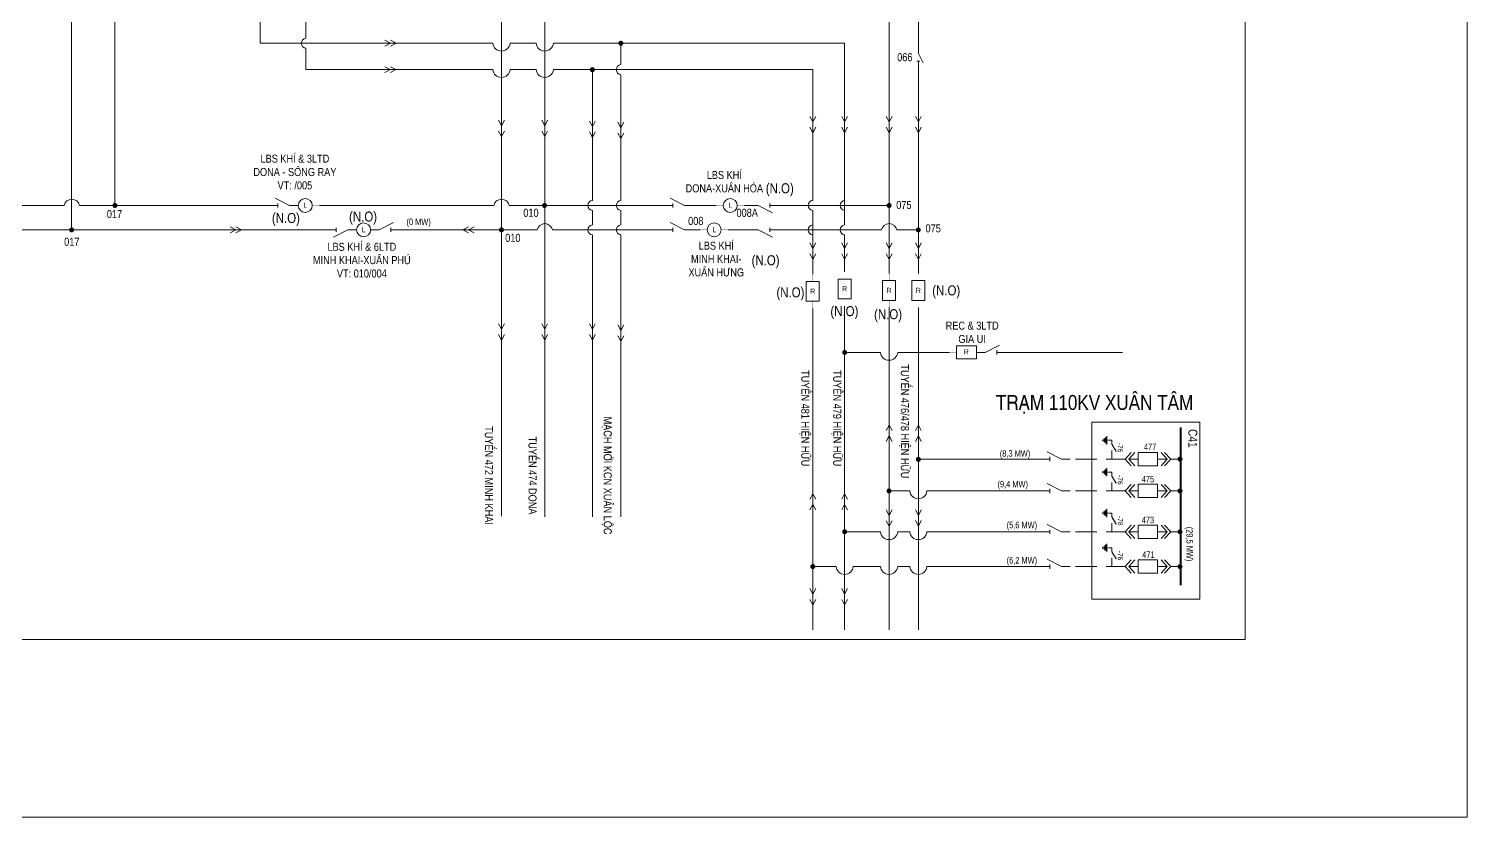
# Model space of a CAD drawing. Header units: inches. Extents: x 2152 to 4977, y -3144 to -873.
# Drawn here: x 4597.3 to 4977, y -1779.2 to -1571 of the extents above; entities that cross this region are included whole.
import ezdxf
from ezdxf.enums import TextEntityAlignment as Align

# ---------------------------------------------------------------- set-up
doc = ezdxf.new("R2010")
doc.units = ezdxf.units.IN
doc.header["$LTSCALE"] = 0.2
doc.header["$MEASUREMENT"] = 0
doc.linetypes.add('DASHED', pattern=[0.75, 0.5, -0.25])
doc.layers.get('0').update_dxf_attribs({"lineweight": 5})
for name, color, linetype, lineweight in [('Cap ngam', 1, 'DASHED', 15), ('Day 110kV', 4, 'Continuous', 13), ('Day 22kV', 1, 'Continuous', 13), ('Khung', 7, 'Continuous', 13), ('Text', 7, 'Continuous', 9), ('Thiet bi', 3, 'Continuous', 9)]:
    doc.layers.add(name, color=color, linetype=linetype, lineweight=lineweight)
doc.styles.add('V-H-C', font='VHELVCN.TTF')
doc.styles.add('V-H-C-B', font='VHELVCB.TTF')

# ---------------------------------------------------------------- blocks, each defined once
blk = doc.blocks.new('ALTD')
at = {"color": 0}
for points in [[(3.38, 1.08), (1.27, 0), (0, 0)], [(2.99, 0.31), (2.99, -0.31)], [(2.99, 0), (4.73, 0)]]:
    blk.add_lwpolyline(points, dxfattribs=at)
blk = doc.blocks.new('MAT CAT')
at = {"color": 0}
for points in [[(-0.97, 5.81), (0, 6.7), (0.97, 5.81)], [(-0.97, 5.28), (0, 6.17), (0.97, 5.28)], [(0, 4.76), (0, 6.17)], [(-0.97, 1.42), (0, 0.53), (0.97, 1.42)], [(-0.97, 0.89), (0, 0), (0.97, 0.89)], [(0, 1.94), (0, 0.53)]]:
    blk.add_lwpolyline(points, dxfattribs=at)
blk.add_lwpolyline([(-0.98, 4.76), (0.98, 4.76), (0.98, 1.94), (-0.98, 1.94)], close=True, dxfattribs=at)
blk = doc.blocks.new('NOI DAT')
at = {"color": 0}
for points in [[(0.6, 0), (-0.6, 0)], [(-0.47, -0.15), (0.47, -0.15)], [(-0.34, -0.31), (0.34, -0.31)], [(-0.21, -0.46), (0.21, -0.46)], [(-0.08, -0.62), (0.08, -0.62)]]:
    blk.add_lwpolyline(points, dxfattribs=at)
blk = doc.blocks.new('DTD MC')
at = {"layer": 'Day 110kV', "color": 1, "linetype": 'DASHED'}
blk.add_lwpolyline([(1377.92, 454.43), (1374.95, 452.52), (1373.34, 452.52), (1373.34, 450.53)], dxfattribs=at)
at = {"layer": 'Thiet bi'}
for points in [[(1373.34, 452.52), (1374.95, 452.52), (1377.92, 454.43)], [(1381.08, 452.52), (1377.54, 452.52)]]:
    blk.add_lwpolyline(points, dxfattribs=at)
at = {"layer": 'Thiet bi', "xscale": 2.809729812779096, "yscale": 2.809729812779096, "zscale": 2.809729812779032}
blk.add_blockref('NOI DAT', (1373.34, 450.53), dxfattribs=at)

msp = doc.modelspace()

# ---------------------------------------------------------------- linework, layer by layer
at = {"layer": 'Cap ngam', "linetype": 'DASHED', "ltscale": 50, "elevation": 0.2}
for points in [[(4886.72, -1684.62), (4878.67, -1684.62), (4878.67, -1684.62), (4872.24, -1684.62)], [(4886.72, -1693.03), (4878.67, -1693.03), (4878.67, -1693.03), (4872.24, -1693.03)], [(4886.72, -1703.82), (4878.67, -1703.82), (4878.67, -1703.82), (4872.24, -1703.82), (4872.24, -1703.82)], [(4886.72, -1712.99), (4878.67, -1712.99), (4878.67, -1712.99), (4872.24, -1712.99), (4872.24, -1712.99)]]:
    msp.add_lwpolyline(points, dxfattribs=at)
at = {"layer": 'Day 22kV'}
for p, q in [((4722.08, -1524.31, 0.2), (4722.08, -1699.7, 0.2)), ((4733.51, -1524.31, 0.2), (4733.51, -1699.83, 0.2)), ((4753.6, -1574.86, 0.2), (4753.6, -1580.5, 0.2)), ((4746.08, -1581.82, 0.2), (4746.08, -1616.35, 0.2)), ((4753.6, -1583.15, 0.2), (4753.6, -1616.35, 0.2)), ((4733.47, -1617.68, 0.2), (4764.21, -1617.68, 0.2)), ((4772.71, -1617.68, 0.2), (4778.77, -1617.68, 0.2)), ((4786.22, -1617.68, 0.2), (4787.6, -1617.68, 0.2)), ((4796.1, -1617.68, 0.2), (4824.41, -1617.68, 0.2)), ((4746.08, -1619, 0.2), (4746.08, -1622.8, 0.2)), ((4753.6, -1619, 0.2), (4753.6, -1622.8, 0.2)), ((4608.61, -1624.12, 0.2), (4675.35, -1624.12, 0.2)), ((4696.03, -1624.12, 0.2), (4722.08, -1624.12, 0.2)), ((4772.71, -1624.12, 0.2), (4774.52, -1624.12, 0.2)), ((4781.96, -1624.12, 0.2), (4787.6, -1624.12, 0.2)), ((4746.08, -1625.45, 0.2), (4746.08, -1699.83, 0.2)), ((4753.6, -1625.45, 0.2), (4753.6, -1699.83, 0.2)), ((4812.69, -1656.48, 0.2), (4822.13, -1656.48, 0.2)), ((4826.69, -1656.48, 0.2), (4840.33, -1656.48, 0.2)), ((4855.97, -1656.47, 0.2), (4886.05, -1656.48, 0.2)), ((4863.74, -1684.62, 0.2), (4832.14, -1684.68, 0.2)), ((4829.86, -1693.03, 0.2), (4824.41, -1693.03, 0.2)), ((4863.74, -1693.03, 0.2), (4834.42, -1693.03, 0.2)), ((4822.13, -1703.82, 0.2), (4812.69, -1703.82, 0.2)), ((4829.86, -1703.82, 0.2), (4826.69, -1703.82, 0.2)), ((4863.74, -1703.82, 0.2), (4834.42, -1703.82, 0.2)), ((4810.41, -1712.99, 0.2), (4804.27, -1712.99, 0.2)), ((4822.13, -1712.99, 0.2), (4814.97, -1712.99, 0.2)), ((4829.86, -1712.99, 0.2), (4826.69, -1712.99, 0.2)), ((4863.74, -1712.99, 0.2), (4834.42, -1712.99, 0.2))]:
    msp.add_line(p, q, dxfattribs=at)
msp.add_lwpolyline([(4372.45, -1346.11), (4918.45, -1346.11), (4918.45, -1732.21), (4372.45, -1732.21)], close=True, dxfattribs=at)
at = {"layer": 'Day 22kV', "elevation": 0.2}
for points in [[(4608.61, -1524.31), (4608.61, -1624.12), (4504.52, -1624.12)], [(4746.11, -1524.31), (4746.11, -1567.27), (4824.41, -1567.27), (4824.41, -1635.63)], [(4757.43, -1524.31), (4757.43, -1560.99), (4832.14, -1560.99), (4832.14, -1576.11)], [(4670.45, -1559.04), (4670.45, -1573.53)], [(4735.79, -1574.86), (4812.69, -1574.86), (4812.69, -1608.81), (4812.69, -1622.8)], [(4670.45, -1576.18), (4670.45, -1581.82), (4719.8, -1581.82)], [(4724.36, -1581.82), (4731.23, -1581.82)], [(4735.79, -1581.82), (4804.27, -1581.82), (4804.27, -1616.35)], [(4832.14, -1581.55), (4832.14, -1635.63)], [(4659.95, -1617.68), (4620.04, -1617.68)], [(4804.27, -1619), (4804.27, -1635.83)], [(4812.69, -1625.45), (4812.69, -1635.22)], [(4812.69, -1644.24), (4812.69, -1729.69)], [(4804.27, -1644.85), (4804.27, -1729.69)], [(4824.41, -1644.65), (4824.41, -1729.69)], [(4832.14, -1644.65), (4832.14, -1729.69)], [(4898.77, -1684.62), (4901.22, -1684.62)], [(4898.77, -1693.03), (4901.22, -1693.03)], [(4898.77, -1703.82), (4901.22, -1703.82)], [(4898.77, -1712.99), (4901.22, -1712.99)]]:
    msp.add_lwpolyline(points, dxfattribs=at)
for points in [[(4620.04, -1524.31), (4620.04, -1617.68), (4610.67, -1617.68, 0.818695), (4606.63, -1617.68), (4579.46, -1617.68)], [(4658.39, -1559.04), (4658.39, -1574.86), (4719.79, -1574.86, 0.907624), (4724.35, -1574.86), (4731.23, -1574.86)], [(4670.45, -1573.53), (4670.45, -1573.53, 0.899221), (4670.45, -1576.18)], [(4731.23, -1574.86), (4731.23, -1574.86, 0.907624), (4735.79, -1574.86), (4735.79, -1574.86)], [(4719.8, -1581.82), (4719.8, -1581.82, 0.907624), (4724.36, -1581.82), (4724.36, -1581.82)], [(4731.23, -1581.82), (4731.23, -1581.82, 0.907624), (4735.79, -1581.82), (4735.79, -1581.82)], [(4753.6, -1580.5), (4753.6, -1580.5, 0.899221), (4753.6, -1583.15)], [(4733.47, -1617.68), (4733.47, -1617.68), (4724.09, -1617.68, 0.818695), (4720.06, -1617.68), (4674.01, -1617.68)], [(4746.08, -1616.35), (4746.08, -1616.35, 0.899221), (4746.08, -1619)], [(4753.6, -1616.35), (4753.6, -1616.35, 0.899221), (4753.6, -1619)], [(4804.27, -1616.35), (4804.27, -1616.35, 0.899221), (4804.27, -1619)], [(4812.69, -1616.35), (4812.69, -1616.35, 0.899221), (4812.69, -1619)], [(4764.21, -1624.12), (4764.21, -1624.12), (4735.52, -1624.12, 0.818695), (4731.49, -1624.12), (4722.08, -1624.12)], [(4746.08, -1622.8), (4746.08, -1622.8, 0.899221), (4746.08, -1625.45)], [(4753.6, -1622.8), (4753.6, -1622.8, 0.899221), (4753.6, -1625.45)], [(4832.14, -1624.12), (4832.14, -1624.12), (4826.43, -1624.12, 0.818695), (4822.39, -1624.12), (4796.1, -1624.12)], [(4804.27, -1622.8), (4804.27, -1622.8, 0.899221), (4804.27, -1625.45)], [(4812.69, -1622.8), (4812.69, -1622.8, 0.899221), (4812.69, -1625.45)], [(4822.13, -1656.48), (4822.13, -1656.48, 0.907624), (4826.69, -1656.48), (4826.69, -1656.48)], [(4829.86, -1693.03), (4829.86, -1693.03, 0.907624), (4834.42, -1693.03), (4834.42, -1693.03)], [(4822.13, -1703.82), (4822.13, -1703.82, 0.907624), (4826.69, -1703.82), (4826.69, -1703.82)], [(4829.86, -1703.82), (4829.86, -1703.82, 0.907624), (4834.42, -1703.82), (4834.42, -1703.82)], [(4810.41, -1712.99), (4810.41, -1712.99, 0.907624), (4814.97, -1712.99), (4814.97, -1712.99)], [(4822.13, -1712.99), (4822.13, -1712.99, 0.907624), (4826.69, -1712.99), (4826.69, -1712.99)], [(4829.86, -1712.99), (4829.86, -1712.99, 0.907624), (4834.42, -1712.99), (4834.42, -1712.99)]]:
    msp.add_lwpolyline(points, format="xyb", dxfattribs=at)
at = {"layer": 'Day 22kV', "const_width": 0.647, "elevation": 0.2}
for points in [[(4753.6, -1574.53, 1), (4753.6, -1575.19, 1), (4753.6, -1574.53, 2.414214)], [(4746.08, -1581.49, 1), (4746.08, -1582.16, 1), (4746.08, -1581.49, 2.414214)], [(4620.04, -1617.34, 1), (4620.04, -1618.01, 1), (4620.04, -1617.34, 2.414214)], [(4733.47, -1617.34, 1), (4733.47, -1618.01, 1), (4733.47, -1617.34, 2.414214)], [(4824.41, -1617.34, 1), (4824.41, -1618.01, 1), (4824.41, -1617.34, 2.414214)], [(4608.61, -1623.79, 1), (4608.61, -1624.46, 1), (4608.61, -1623.79, 2.414214)], [(4722.08, -1623.79, 1), (4722.08, -1624.46, 1), (4722.08, -1623.79, 2.414214)], [(4832.14, -1623.79, 1), (4832.14, -1624.46, 1), (4832.14, -1623.79, 2.414214)], [(4812.69, -1656.15, 1), (4812.69, -1656.81, 1), (4812.69, -1656.15, 2.414214)], [(4832.14, -1684.35, 1), (4832.14, -1685.02, 1), (4832.14, -1684.35, 2.414214)], [(4824.41, -1692.69, 1), (4824.41, -1693.36, 1), (4824.41, -1692.69, 2.414214)], [(4812.69, -1703.48, 1), (4812.69, -1704.15, 1), (4812.69, -1703.48, 2.414214)], [(4804.27, -1712.65, 1), (4804.27, -1713.32, 1), (4804.27, -1712.65, 2.414214)]]:
    msp.add_lwpolyline(points, format="xyb", dxfattribs=at)
at = {"layer": 'Day 22kV', "const_width": 0.539, "elevation": 0.2}
msp.add_lwpolyline([(4901.42, -1676.27), (4901.42, -1717.95)], dxfattribs=at)
at = {"layer": 'Day 22kV', "color": 2, "const_width": 0.647, "elevation": 0.2}
for points in [[(4901.56, -1684.62, 1), (4900.89, -1684.62, 1), (4901.56, -1684.62, 2.414214)], [(4901.56, -1693.03, 1), (4900.89, -1693.03, 1), (4901.56, -1693.03, 2.414214)], [(4901.56, -1703.82, 1), (4900.89, -1703.82, 1), (4901.56, -1703.82, 2.414214)], [(4901.56, -1712.99, 1), (4900.89, -1712.99, 1), (4901.56, -1712.99, 2.414214)]]:
    msp.add_lwpolyline(points, format="xyb", dxfattribs=at)
at = {"layer": 'Khung'}
for points in [[(4314.4, -873.17), (4977.05, -873.17), (4977.05, -1779.16), (4314.4, -1779.16)], [(4877.96, -1674.87), (4877.96, -1721.6), (4906.45, -1721.6), (4906.45, -1674.87)]]:
    msp.add_lwpolyline(points, close=True, dxfattribs=at)
at = {"layer": 'Thiet bi'}
for p, q in [((4692.75, -1574.86, 0.2), (4691.3, -1574.08, 0.2)), ((4692.75, -1574.86, 0.2), (4691.3, -1575.63, 0.2)), ((4694.28, -1574.86, 0.2), (4692.83, -1574.08, 0.2)), ((4694.28, -1574.86, 0.2), (4692.83, -1575.63, 0.2)), ((4692.71, -1581.82, 0.2), (4691.26, -1581.05, 0.2)), ((4692.71, -1581.82, 0.2), (4691.26, -1582.6, 0.2)), ((4694.23, -1581.82, 0.2), (4692.78, -1581.05, 0.2)), ((4694.23, -1581.82, 0.2), (4692.78, -1582.6, 0.2)), ((4804.27, -1595.64, 0.2), (4803.5, -1594.19, 0.2)), ((4804.27, -1595.64, 0.2), (4805.05, -1594.19, 0.2)), ((4812.69, -1595.64, 0.2), (4811.92, -1594.19, 0.2)), ((4812.69, -1595.64, 0.2), (4813.47, -1594.19, 0.2)), ((4824.41, -1595.64, 0.2), (4823.63, -1594.19, 0.2)), ((4824.41, -1595.64, 0.2), (4825.19, -1594.19, 0.2)), ((4832.14, -1595.63, 0.2), (4831.37, -1594.18, 0.2)), ((4832.14, -1595.63, 0.2), (4832.92, -1594.18, 0.2)), ((4722.08, -1596.62, 0.2), (4721.3, -1595.17, 0.2)), ((4722.08, -1599.48, 0.2), (4721.3, -1598.03, 0.2)), ((4722.08, -1596.62, 0.2), (4722.85, -1595.17, 0.2)), ((4722.08, -1599.48, 0.2), (4722.85, -1598.03, 0.2)), ((4733.51, -1596.62, 0.2), (4732.73, -1595.17, 0.2)), ((4733.51, -1599.48, 0.2), (4732.73, -1598.03, 0.2)), ((4733.51, -1596.62, 0.2), (4734.28, -1595.17, 0.2)), ((4733.51, -1599.48, 0.2), (4734.28, -1598.03, 0.2)), ((4746.08, -1596.85, 0.2), (4745.3, -1595.4, 0.2)), ((4746.08, -1599.7, 0.2), (4745.3, -1598.25, 0.2)), ((4746.08, -1596.85, 0.2), (4746.85, -1595.4, 0.2)), ((4746.08, -1599.7, 0.2), (4746.85, -1598.25, 0.2)), ((4753.6, -1597.14, 0.2), (4752.83, -1595.69, 0.2)), ((4753.6, -1600, 0.2), (4752.83, -1598.55, 0.2)), ((4753.6, -1597.14, 0.2), (4754.38, -1595.69, 0.2)), ((4753.6, -1600, 0.2), (4754.38, -1598.55, 0.2)), ((4804.27, -1598.49, 0.2), (4803.5, -1597.04, 0.2)), ((4804.27, -1598.49, 0.2), (4805.05, -1597.04, 0.2)), ((4812.69, -1598.49, 0.2), (4811.92, -1597.04, 0.2)), ((4812.69, -1598.49, 0.2), (4813.47, -1597.04, 0.2)), ((4824.41, -1598.49, 0.2), (4823.63, -1597.04, 0.2)), ((4824.41, -1598.49, 0.2), (4825.19, -1597.04, 0.2)), ((4832.14, -1598.49, 0.2), (4831.37, -1597.04, 0.2)), ((4832.14, -1598.49, 0.2), (4832.92, -1597.04, 0.2)), ((4651.93, -1624.12, 0.2), (4650.48, -1623.35, 0.2)), ((4651.93, -1624.12, 0.2), (4650.48, -1624.9, 0.2)), ((4653.45, -1624.12, 0.2), (4652, -1623.35, 0.2)), ((4653.45, -1624.12, 0.2), (4652, -1624.9, 0.2)), ((4711.9, -1624.12, 0.2), (4713.35, -1623.35, 0.2)), ((4711.9, -1624.12, 0.2), (4713.34, -1624.9, 0.2)), ((4713.42, -1624.12, 0.2), (4714.87, -1623.35, 0.2)), ((4713.42, -1624.12, 0.2), (4714.87, -1624.9, 0.2)), ((4804.27, -1629.03, 0.2), (4803.5, -1627.58, 0.2)), ((4804.27, -1629.03, 0.2), (4805.05, -1627.58, 0.2)), ((4812.69, -1629.03, 0.2), (4811.92, -1627.58, 0.2)), ((4812.69, -1629.03, 0.2), (4813.47, -1627.58, 0.2)), ((4824.41, -1629.03, 0.2), (4823.63, -1627.58, 0.2)), ((4824.41, -1629.03, 0.2), (4825.19, -1627.58, 0.2)), ((4832.14, -1629.02, 0.2), (4831.37, -1627.57, 0.2)), ((4832.14, -1629.02, 0.2), (4832.92, -1627.57, 0.2)), ((4804.27, -1631.88, 0.2), (4803.5, -1630.43, 0.2)), ((4804.27, -1631.88, 0.2), (4805.05, -1630.43, 0.2)), ((4812.69, -1631.88, 0.2), (4811.92, -1630.43, 0.2)), ((4812.69, -1631.88, 0.2), (4813.47, -1630.43, 0.2)), ((4824.41, -1631.88, 0.2), (4823.63, -1630.43, 0.2)), ((4824.41, -1631.88, 0.2), (4825.19, -1630.43, 0.2)), ((4832.14, -1631.88, 0.2), (4831.37, -1630.43, 0.2)), ((4832.14, -1631.88, 0.2), (4832.92, -1630.43, 0.2)), ((4722.08, -1650.35, 0.2), (4721.3, -1648.9, 0.2)), ((4722.08, -1653.21, 0.2), (4721.3, -1651.76, 0.2)), ((4722.08, -1650.35, 0.2), (4722.85, -1648.9, 0.2)), ((4722.08, -1653.21, 0.2), (4722.85, -1651.76, 0.2)), ((4733.51, -1650.35, 0.2), (4732.73, -1648.9, 0.2)), ((4733.51, -1653.21, 0.2), (4732.73, -1651.76, 0.2)), ((4733.51, -1650.35, 0.2), (4734.28, -1648.9, 0.2)), ((4733.51, -1653.21, 0.2), (4734.28, -1651.76, 0.2)), ((4746.08, -1650.35, 0.2), (4745.3, -1648.9, 0.2)), ((4746.08, -1653.21, 0.2), (4745.3, -1651.76, 0.2)), ((4746.08, -1650.35, 0.2), (4746.85, -1648.9, 0.2)), ((4746.08, -1653.21, 0.2), (4746.85, -1651.76, 0.2)), ((4753.6, -1650.65, 0.2), (4752.83, -1649.2, 0.2)), ((4753.6, -1650.65, 0.2), (4754.38, -1649.2, 0.2)), ((4753.6, -1653.51, 0.2), (4752.83, -1652.06, 0.2)), ((4753.6, -1653.51, 0.2), (4754.38, -1652.06, 0.2)), ((4824.41, -1675.66, 0.2), (4823.63, -1677.1, 0.2)), ((4824.41, -1678.51, 0.2), (4823.63, -1679.96, 0.2)), ((4824.41, -1675.66, 0.2), (4825.19, -1677.11, 0.2)), ((4824.41, -1678.51, 0.2), (4825.19, -1679.96, 0.2)), ((4832.14, -1675.66, 0.2), (4831.37, -1677.11, 0.2)), ((4832.14, -1678.52, 0.2), (4831.37, -1679.97, 0.2)), ((4832.14, -1675.66, 0.2), (4832.92, -1677.11, 0.2)), ((4832.14, -1678.52, 0.2), (4832.92, -1679.97, 0.2)), ((4804.27, -1693.75, 0.2), (4803.5, -1695.2, 0.2)), ((4804.27, -1696.61, 0.2), (4803.5, -1698.06, 0.2)), ((4804.27, -1693.75, 0.2), (4805.05, -1695.2, 0.2)), ((4804.27, -1696.61, 0.2), (4805.05, -1698.06, 0.2)), ((4812.69, -1693.75, 0.2), (4811.92, -1695.2, 0.2)), ((4812.69, -1696.61, 0.2), (4811.92, -1698.06, 0.2)), ((4812.69, -1693.75, 0.2), (4813.47, -1695.2, 0.2)), ((4812.69, -1696.61, 0.2), (4813.47, -1698.06, 0.2)), ((4824.41, -1699.47, 0.2), (4823.63, -1698.02, 0.2)), ((4824.41, -1702.33, 0.2), (4823.63, -1700.88, 0.2)), ((4824.41, -1699.47, 0.2), (4825.19, -1698.02, 0.2)), ((4824.41, -1702.33, 0.2), (4825.19, -1700.88, 0.2)), ((4832.14, -1699.47, 0.2), (4831.37, -1698.02, 0.2)), ((4832.14, -1702.32, 0.2), (4831.37, -1700.87, 0.2)), ((4832.14, -1699.47, 0.2), (4832.92, -1698.02, 0.2)), ((4832.14, -1702.32, 0.2), (4832.92, -1700.87, 0.2)), ((4804.27, -1720.27, 0.2), (4803.5, -1718.82, 0.2)), ((4804.27, -1720.27, 0.2), (4805.05, -1718.82, 0.2)), ((4812.69, -1720.27, 0.2), (4811.92, -1718.82, 0.2)), ((4812.69, -1720.27, 0.2), (4813.47, -1718.82, 0.2)), ((4804.27, -1723.13, 0.2), (4803.5, -1721.68, 0.2)), ((4804.27, -1723.13, 0.2), (4805.05, -1721.68, 0.2)), ((4812.69, -1723.13, 0.2), (4811.92, -1721.68, 0.2)), ((4812.69, -1723.13, 0.2), (4813.47, -1721.68, 0.2))]:
    msp.add_line(p, q, dxfattribs=at)
at = {"layer": 'Thiet bi', "elevation": 0.2}
for points in [[(4666.57, -1617.68, 0.064, 0.064, 0), (4668.45, -1617.68, 0.32, 0.32, 0)], [(4672.13, -1617.68, 0.064, 0.064, 0), (4674.01, -1617.68, 0.32, 0.32, 0)], [(4778.77, -1617.68, 0.064, 0.064, 0), (4780.66, -1617.68, 0.32, 0.32, 0)], [(4784.33, -1617.68, 0.064, 0.064, 0), (4786.22, -1617.68, 0.32, 0.32, 0)], [(4681.57, -1624.12, 0.064, 0.064, 0), (4683.85, -1624.12, 0.32, 0.32, 0)], [(4687.53, -1624.12, 0.064, 0.064, 0), (4689.41, -1624.12, 0.32, 0.32, 0)], [(4774.52, -1624.12, 0.064, 0.064, 0), (4776.4, -1624.12, 0.32, 0.32, 0)], [(4780.08, -1624.12, 0.064, 0.064, 0), (4781.96, -1624.12, 0.32, 0.32, 0)], [(4804.27, -1635.83, 0.064, 0.064, 0), (4804.27, -1637.71, 0.32, 0.32, 0)], [(4812.69, -1635.22, 0.064, 0.064, 0), (4812.69, -1637.11, 0.32, 0.32, 0)], [(4824.41, -1635.63, 0.064, 0.064, 0), (4824.41, -1637.51, 0.32, 0.32, 0)], [(4832.14, -1635.63, 0.064, 0.064, 0), (4832.14, -1637.51, 0.32, 0.32, 0)], [(4804.27, -1642.97, 0.064, 0.064, 0), (4804.27, -1644.85, 0.32, 0.32, 0)], [(4812.69, -1642.36, 0.064, 0.064, 0), (4812.69, -1644.24, 0.32, 0.32, 0)], [(4824.41, -1642.77, 0.064, 0.064, 0), (4824.41, -1644.65, 0.32, 0.32, 0)], [(4832.14, -1642.77, 0.064, 0.064, 0), (4832.14, -1644.65, 0.32, 0.32, 0)]]:
    msp.add_lwpolyline(points, format="xyseb", dxfattribs=at)
at = {"layer": 'Thiet bi', "lineweight": 20, "ltscale": 10, "elevation": 0.2}
for points in [[(4805.98, -1637.71), (4805.98, -1642.97), (4802.56, -1642.97), (4802.56, -1637.71), (4805.98, -1637.71)], [(4814.4, -1637.11), (4814.4, -1642.36), (4810.98, -1642.36), (4810.98, -1637.11), (4814.4, -1637.11)], [(4826.12, -1637.51), (4826.12, -1642.77), (4822.7, -1642.77), (4822.7, -1637.51), (4826.12, -1637.51)], [(4833.86, -1637.51), (4833.86, -1642.77), (4830.43, -1642.77), (4830.43, -1637.51), (4833.86, -1637.51)]]:
    msp.add_lwpolyline(points, dxfattribs=at)
at = {"layer": 'Thiet bi', "color": 1, "lineweight": 20, "ltscale": 10, "elevation": 0.2}
msp.add_lwpolyline([(4842.21, -1654.77), (4847.47, -1654.77), (4847.47, -1658.19), (4842.21, -1658.19), (4842.21, -1654.77)], dxfattribs=at)
at = {"layer": 'Thiet bi', "color": 1, "elevation": 0.2}
for points in [[(4840.33, -1656.48, 0.064, 0.064, 0), (4842.21, -1656.48, 0.32, 0.32, 0)], [(4847.47, -1656.48, 0.064, 0.064, 0), (4849.35, -1656.48, 0.32, 0.32, 0)]]:
    msp.add_lwpolyline(points, format="xyseb", dxfattribs=at)
at = {"layer": 'Thiet bi', "lineweight": 20, "ltscale": 10}
for centre in [(4670.29, -1617.68, 0.84), (4782.49, -1617.68, 0.84), (4685.69, -1624.12, 0.84), (4778.24, -1624.12, 0.84)]:
    msp.add_circle(centre, 1.84, dxfattribs=at)

# ---------------------------------------------------------------- block references
at = {"layer": 'Day 110kV', "color": 1, "linetype": 'DASHED', "xscale": 0.6399999999998727, "yscale": 0.6400000000003274, "zscale": 0.6400000000000001, "rotation": 270}
for p in [(4593.57, -800.73, 0.2), (4593.57, -809.14, 0.2), (4593.57, -819.93, 0.2), (4593.57, -829.1, 0.2)]:
    msp.add_blockref('DTD MC', p, dxfattribs=at)
at = {"layer": 'Day 22kV', "xscale": -1.798227080178549, "yscale": 1.798227080179004, "zscale": 1.79822708017858}
msp.add_blockref('ALTD', (4668.45, -1617.68, 0.84), dxfattribs=at)
at = {"layer": 'Thiet bi'}
for name, p, xscale, yscale, zscale, rotation in [('ALTD', (4832.14, -1576.11, 0.2), 1.150865331314435, 1.150865331314435, 1.150865331314292, 269.9999999999774), ('ALTD', (4787.6, -1617.68, 0.2), -1.798227080178549, 1.798227080178549, 1.79822708017858, 180), ('ALTD', (4683.85, -1624.12, 0.2), 1.798227080178549, 1.798227080179004, 1.79822708017858, 180), ('ALTD', (4787.6, -1624.12, 0.2), -1.798227080178549, 1.798227080178549, 1.79822708017858, 180), ('MAT CAT', (4886.72, -1684.62, 0.2), 1.798227080178549, 1.798227080179458, 1.79822708017858, 270), ('MAT CAT', (4886.72, -1693.03, 0.2), 1.798227080178549, 1.798227080179458, 1.79822708017858, 270), ('MAT CAT', (4886.72, -1703.82, 0.2), 1.798227080178549, 1.798227080179458, 1.79822708017858, 270), ('MAT CAT', (4886.72, -1712.99, 0.2), 1.798227080178549, 1.798227080179458, 1.79822708017858, 270)]:
    msp.add_blockref(name, p, dxfattribs=dict(at, xscale=xscale, yscale=yscale, zscale=zscale, rotation=rotation))
at = {"layer": 'Thiet bi', "zscale": 1.79822708017858}
for p, xscale, yscale in [((4772.71, -1617.68, 0.2), -1.798227080178549, 1.798227080178549), ((4687.53, -1624.12, 0.2), 1.798227080178549, 1.798227080179004), ((4772.71, -1624.12, 0.2), -1.798227080178549, 1.798227080178549), ((4872.24, -1684.62, 0.2), -1.798227080178549, 1.798227080179458), ((4872.24, -1693.03, 0.2), -1.798227080178549, 1.798227080179458), ((4872.24, -1703.82, 0.2), -1.798227080178549, 1.798227080179458), ((4872.24, -1712.99, 0.2), -1.798227080178549, 1.798227080179458)]:
    msp.add_blockref('ALTD', p, dxfattribs=dict(at, xscale=xscale, yscale=yscale))
at = {"layer": 'Thiet bi', "color": 1, "xscale": 1.798227080178693, "yscale": 1.798227080178776, "zscale": 1.79822708017858, "rotation": 0.002908898900815758}
msp.add_blockref('ALTD', (4847.47, -1656.47, 0.2), dxfattribs=at)

# ---------------------------------------------------------------- texts
at = {"layer": 'Text', "color": 1, "style": 'V-H-C-B'}
for p in [(4795.56, -1614.45), (4665.18, -1622.3), (4685.54, -1621.92), (4791.81, -1633.46, 0.2), (4798.37, -1641.93, 0.2), (4839.51, -1641.41, 0.4), (4812.62, -1646.89, 0.2), (4824.15, -1647.69, 0.2)]:
    msp.add_text('(N.O)', height=2.639, dxfattribs=at).set_placement(p, align=Align.CENTER)
at = {"layer": 'Text', "style": 'V-H-C-B'}
for s, p in [('(0 MW)', (4697.02, -1622.84, 0.2)), ('(8,3 MW)', (4853.65, -1683.98, 0.2)), ('477', (4891.7, -1682.24, 0.2)), ('475', (4891.12, -1690.76, 0.2)), ('(9,4 MW)', (4853.05, -1692.08, 0.2)), ('(5,6 MW)', (4855.46, -1702.88, 0.2)), ('473', (4891.12, -1701.55, 0.2)), ('(6,2 MW)', (4855.46, -1712.19, 0.2)), ('471', (4891.25, -1710.71, 0.2))]:
    msp.add_text(s, height=1.706, dxfattribs=at).set_placement(p)
for s, height, p in [('C41', 2.338, (4903.44, -1676.7, 0.2)), ('-76', 1.268, (4884.8, -1680.35, 0.2)), ('-76', 1.268, (4884.8, -1688.85, 0.2)), ('-76', 1.268, (4884.8, -1699.64, 0.2)), ('(29,5 MW)', 1.706, (4902.92, -1702.5, 0.4)), ('-76', 1.268, (4884.8, -1708.81, 0.2))]:
    msp.add_text(s, height=height, rotation=270, dxfattribs=at).set_placement(p)
at = {"layer": 'Text', "attachment_point": 5, "style": 'V-H-C'}
for s, insert, char_height, width in [('066', (4828.58, -1578.56, 0.2), 2.113, 31.9062), ('LBS KHÍ & 3LTD\\PDONA - SOÂNG RAY\\PVT: /005', (4667.55, -1608.86, 0.84), 2.1129, 24.2559), ('LBS KHÍ\\PDONA-XUAÂN HOØA', (4780.92, -1611.41, 0.2), 2.1129, 31.9062), ('075', (4828.33, -1617.56, 0.2), 2.113, 31.9062), ('017', (4619.92, -1619.96, 0.2), 2.113, 24.2559), ('010', (4729.87, -1619.62, 0.2), 2.113, 24.2559), ('008', (4773.38, -1621.77, 0.2), 2.113, 24.2559), ('008A', (4786.96, -1619.62, 0.2), 2.113, 24.2559), ('010', (4725.09, -1626.23, 0.2), 2.113, 24.2559), ('075', (4836.06, -1623.72, 0.2), 2.113, 31.9062), ('017', (4608.65, -1627.27, 0.2), 2.113, 24.2559), ('LBS KHÍ & 6LTD\\PMINH KHAI-XUAÂN PHUÙ\\PVT: 010/004', (4685.22, -1632.12, 0.2), 2.1129, 31.9062), ('LBS KHÍ\\PMINH KHAI-\\PXUAÂN HÖNG', (4778.79, -1631.84, 0.2), 2.113, 31.9062), ('REC & 3LTD\\PGIA UI', (4846.35, -1651.17, 0.2), 2.113, 31.9062), ('TRAÏM 110KV XUAÂN TAÂM', (4878.66, -1670.17, 0.2), 3.9407, 131.9459)]:
    msp.add_mtext(s, dxfattribs=dict(at, insert=insert, char_height=char_height, width=width))
at = {"layer": 'Text', "char_height": 2.1129, "attachment_point": 5, "rotation": 270, "style": 'V-H-C'}
for s, insert, width in [('TUYEÁN 481 HIEÄN HÖÕU', (4802.04, -1673.84, -0.44), 46.8384), ('TUYEÁN 479 HIEÄN HÖÕU', (4810.46, -1673.84, -0.44), 46.8384), ('TUYEÁN 476/478 HIEÄN HÖÕU', (4828.33, -1674.66, -0.44), 46.8384), ('MAÏCH MÔÙI KCN XUAÂN LOÄC', (4749.87, -1688.97, -0.44), 43.6797), ('TUYEÁN 472 MINH KHAI', (4718.74, -1688.97, -0.44), 43.6797), ('TUYEÁN 474 DONA', (4730.26, -1688.97, -0.44), 43.6797)]:
    msp.add_mtext(s, dxfattribs=dict(at, insert=insert, width=width))
at = {"layer": 'Thiet bi', "char_height": 1.35, "width": 18.0356, "attachment_point": 5, "style": 'V-H-C'}
for s, insert in [('L', (4670.32, -1617.61, 0.2)), ('L', (4782.53, -1617.61, 0.2)), ('L', (4685.73, -1624.06, 0.2)), ('L', (4778.27, -1624.06, 0.2)), ('R', (4804.26, -1640.3, 0.2)), ('R', (4812.68, -1639.69, 0.2)), ('R', (4824.4, -1640.09, 0.2)), ('R', (4832.13, -1640.09, 0.2))]:
    msp.add_mtext(s, dxfattribs=dict(at, insert=insert))
at = {"layer": 'Thiet bi', "color": 1, "insert": (4844.79, -1656.29, 0.2), "char_height": 1.35, "width": 18.0356, "attachment_point": 5, "style": 'V-H-C'}
msp.add_mtext('R', dxfattribs=at)

doc.saveas('drawing.dxf')
